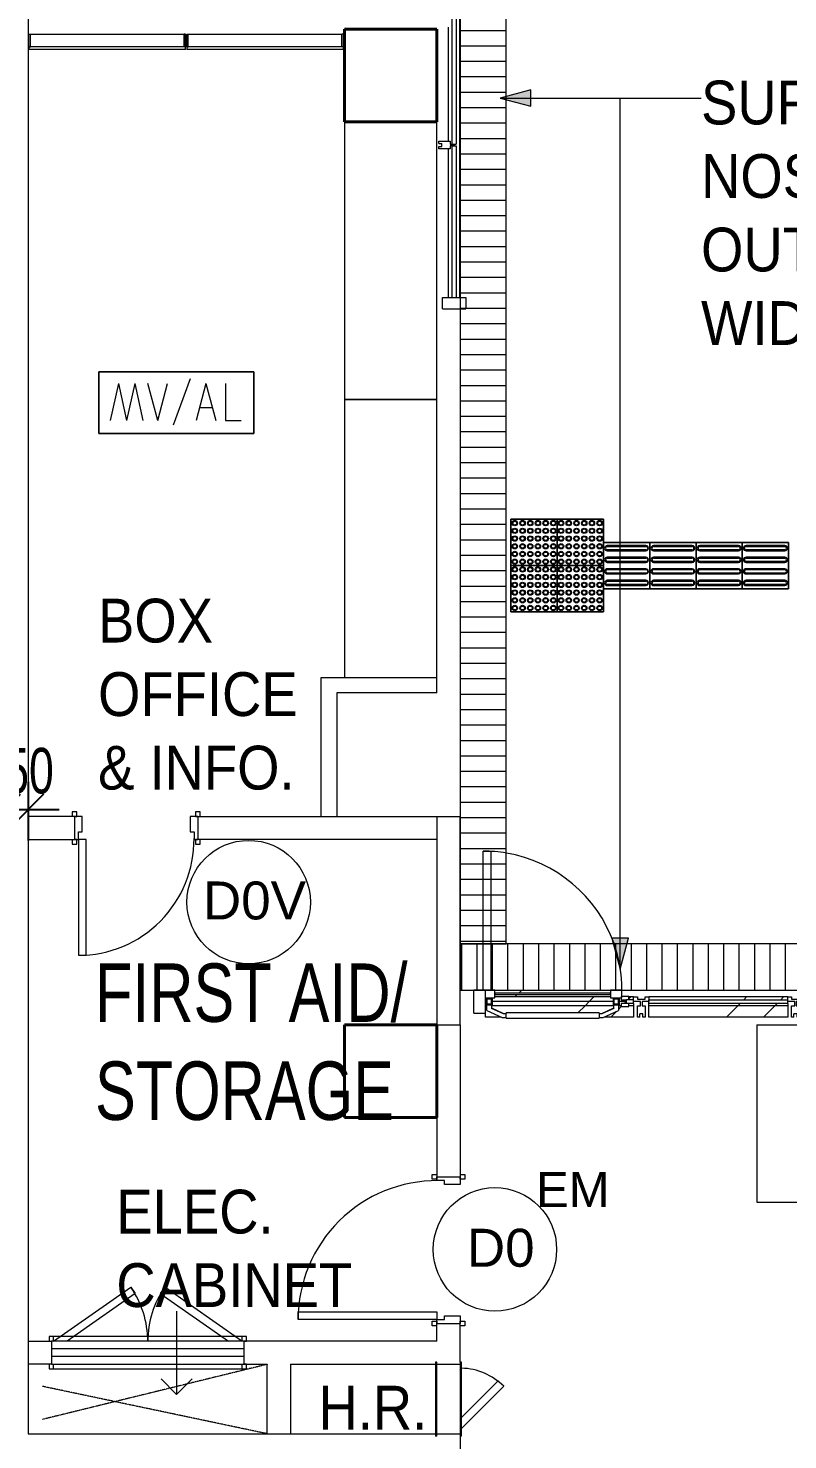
# Model space of a CAD drawing. Header units: millimetres. Extents: x 10569 to 232243, y -25347 to 80743.
# Drawn here: x 49989 to 54914, y 42869 to 52014 of the extents above; entities that cross this region are included whole.
import ezdxf

# ---------------------------------------------------------------- set-up
doc = ezdxf.new("R2010")
doc.units = ezdxf.units.MM
doc.linetypes.add('Car Lift Hidden', pattern=[1.6, 0.8, -0.8])
for name, color, linetype, lineweight in [('A-ANNO-DIMS', 211, 'Continuous', 5), ('A-ANNO-NOTE', 131, 'Continuous', 25), ('A-DETL', 90, 'Continuous', 9), ('A-DETL-GENF', 92, 'Continuous', 20), ('A-DETL-THIN', 151, 'Continuous', 9), ('A-DOOR', 31, 'Continuous', 20), ('A-DOOR-FRAM', 31, 'Continuous', 30), ('A-FLOR', 192, 'Continuous', 9), ('A-GENM', 13, 'Continuous', 20), ('A-GLAZ-CURT', 52, 'Continuous', 20), ('A-GLAZ-CWMG', 51, 'Continuous', 20), ('A-WALL', 113, 'Continuous', 20), ('G-ANNO-TEXT', 231, 'Continuous', 5), ('Q-CASE', 31, 'Continuous', 20), ('S-COLS', 52, 'Continuous', 20)]:
    doc.layers.add(name, color=color, linetype=linetype, lineweight=lineweight)
doc.styles.add('Arial_2', font='arial.ttf', dxfattribs={"width": 0.7, "height": 295.05988})
doc.styles.add('Swis721 BT_3', font='swiss.ttf', dxfattribs={"height": 1.135285})
doc.styles.add('Swis721 BT_4', font='swiss.ttf', dxfattribs={"height": 245.978428})
doc.styles.add('Swis721 BT_6', font='swiss.ttf', dxfattribs={"width": 0.89, "height": 283.821263})
doc.styles.add('Swis721 BT_7', font='swiss.ttf', dxfattribs={"width": 0.75, "height": 378.428351})
doc.dimstyles.new('Linear_-_1_5mm_Arial', dxfattribs={"dimscale": 304.8, "dimtxt": 300, "dimasz": 0.656168, "dimexe": 0.656168, "dimexo": 0.0625, "dimgap": 0.328084, "dimtad": 1, "dimdec": 0, "dimzin": 0, "dimdsep": 46, "dimtxsty": 'Arial_2', "dimblk1": 'OBLIQUE', "dimblk2": 'OBLIQUE', "dimsah": 1, "dimcen": 0.09, "dimadec": 0, "dimazin": 0, "dimtfac": 1, "dimtdec": 4, "dimtix": 1, "dimtmove": 0, "dimatfit": 3, "dimfxl": 0.656168, "dimfxlon": 1, "dimtvp": 1, "dimtolj": 1, "dimtzin": 0, "dimarcsym": 2})
pattern_1 = [(45, (0, 0), (-494.975, 494.975), []), (45, (0, 750), (-494.975, 494.975), [])]

# ---------------------------------------------------------------- blocks, each defined once
blk = doc.blocks.new('DLN-Double Door-AP - _AP08_ 1200 x 2000 _WH_-10331318-TENDER DRAFT G_F')
at = {"layer": 'A-DOOR', "lineweight": 15}
for p, q in [((625, 75), (-625, 75)), ((-625, 75), (-625, 25)), ((-625, 25), (-625, -25)), ((-625, 25), (625, 25)), ((625, 25), (625, 75)), ((625, -25), (625, 25)), ((-625, -25), (-625, -75)), ((-625, -25), (625, -25)), ((-625, -75), (625, -75)), ((-610, -75), (-110.3, -424.9)), ((-81.6, -383.9), (-522.8, -75)), ((81.6, -383.9), (522.8, -75)), ((610, -75), (110.3, -424.9)), ((625, -75), (625, -25)), ((-110.3, -424.9), (-81.6, -383.9)), ((110.3, -424.9), (81.6, -383.9))]:
    blk.add_line(p, q, dxfattribs=at)
for centre, start, end in [((-610, -75), 325, 359.99687), ((610, -75), 180.00313, 215)]:
    blk.add_arc(centre, 610, start, end, dxfattribs=at)
at = {"layer": 'A-DOOR-FRAM', "lineweight": 15}
for p, q in [((-610, 105), (-640, 105)), ((-640, 105), (-640, 75)), ((610, 105), (-610, 105)), ((-610, 75), (-610, 105)), ((610, 105), (610, 75)), ((640, 105), (610, 105)), ((640, 75), (640, 105)), ((-640, 75), (-625, 75)), ((625, 75), (640, 75)), ((-625, -75), (-640, -75)), ((-640, -75), (-640, -105)), ((-610, -105), (-610, -75)), ((610, -75), (610, -105)), ((640, -75), (625, -75)), ((640, -105), (640, -75)), ((-640, -105), (-610, -105)), ((-610, -105), (610, -105)), ((610, -105), (640, -105))]:
    blk.add_line(p, q, dxfattribs=at)
blk = doc.blocks.new('DLN-Single Door__X01_ - _M02a_ 900 x 2450 _WH_-16935525-TENDER DRAFT G_F')
at = {"layer": 'A-DOOR', "lineweight": 15}
for p, q in [((-450, 975), (-400, 975)), ((-450, 75), (-450, 975)), ((-400, 975), (-400, 75)), ((-490, 105), (-460, 105)), ((-490, 75), (-490, 105)), ((-460, 105), (-460, 75)), ((460, 75), (460, 105)), ((460, 105), (490, 105)), ((490, 105), (490, 75)), ((-460, 75), (-475, 75)), ((-400, 75), (-450, 75)), ((475, 75), (460, 75)), ((-490, -105), (-490, -75)), ((-475, -75), (-460, -75)), ((-460, -75), (-460, -105)), ((460, -105), (460, -75)), ((460, -75), (475, -75)), ((490, -75), (490, -105)), ((-460, -105), (-490, -105)), ((490, -105), (460, -105))]:
    blk.add_line(p, q, dxfattribs=at)
blk.add_arc((-450, 75), 900, 359.5, 90, dxfattribs=at)
at = {"layer": 'A-DOOR-FRAM', "lineweight": 15}
for p, q in [((-475, 75), (-450, 75)), ((-450, 75), (-450, 25)), ((-450, 25), (-425, 25)), ((-425, 25), (-425, -75)), ((425, 25), (450, 25)), ((425, -75), (425, 25)), ((450, 75), (475, 75)), ((450, 25), (450, 75)), ((-425, -75), (-475, -75)), ((475, -75), (425, -75))]:
    blk.add_line(p, q, dxfattribs=at)
blk = doc.blocks.new('Rectangular Mullion - DLN_FRAME Corten-13948617-TENDER DRAFT G_F')
at = {"layer": 'A-GLAZ-CWMG', "lineweight": 9}
h = blk.add_hatch(dxfattribs=at)
h.set_pattern_fill('FP_3', color=256, style=0, pattern_type=2)
h.set_pattern_definition(pattern_1)
h.paths.add_polyline_path([(52954.3, 45707.5), (52960, 45707.5), (52960, 45732.5), (52954.3, 45732.5), (52954.3, 45715.3)], flags=0)
h.paths.add_polyline_path([(52996.5, 45707.5), (53783.5, 45707.5), (53783.5, 45732.5), (53764.3, 45732.5), (53764.3, 45737.5), (53014.3, 45737.5), (53014.3, 45732.5), (52996.5, 45732.5), (52996.5, 45715.3)], flags=0)
h.paths.add_polyline_path([(53839.3, 45707.5), (53869.3, 45707.5), (53869.3, 45720), (53834.3, 45720.7), (53834.3, 45732.5), (53820, 45732.5), (53820, 45707.5), (53834.3, 45707.5)], flags=0)
h.paths.add_polyline_path([(53884.3, 45720), (53914.3, 45720), (53914.3, 45737.5), (53884.3, 45737.5), (53884.3, 45722.5)], flags=0)
h = blk.add_hatch(dxfattribs=at)
h.set_pattern_fill('FP_3', color=256, style=0, pattern_type=2)
h.set_pattern_definition(pattern_1)
h.paths.add_polyline_path([(53786.8, 45680.5), (53786.8, 45683.5), (53783.5, 45683.5), (53783.5, 45707.5), (52996.5, 45707.5), (52996.5, 45683.5), (52993.3, 45683.5), (52993.3, 45680.5), (53783.5, 45680.5)], flags=0)
h.paths.add_polyline_path([(52954.3, 45680.5), (52963.3, 45680.5), (52963.3, 45683.5), (52960, 45683.5), (52960, 45707.5), (52954.3, 45707.5), (52954.3, 45688.2)], flags=0)
h.paths.add_polyline_path([(53914.3, 45680.5), (53914.3, 45695), (53884.3, 45695), (53884.3, 45680.5)], flags=0)
h.paths.add_polyline_path([(53820, 45680.5), (53834.3, 45680.5), (53834.3, 45695), (53869.3, 45695), (53869.3, 45707.5), (53820, 45707.5), (53820, 45683.5), (53816.8, 45683.5), (53816.8, 45680.5)], flags=0)
h = blk.add_hatch(dxfattribs=at)
h.set_pattern_fill('FP_2', color=256, style=0, pattern_type=2)
h.set_pattern_definition(pattern_1)
h.paths.add_polyline_path([(52954.3, 45607.5), (53055.6, 45607.5), (52963.3, 45650), (52963.3, 45680.5), (52954.3, 45680.5), (52954.3, 45632.5)], flags=0)
h.paths.add_polyline_path([(53786.8, 45607.5), (53914.3, 45607.5), (53914.3, 45680.5), (53884.3, 45680.5), (53884.3, 45675), (53834.3, 45675), (53834.3, 45680.5), (53816.8, 45680.5), (53816.8, 45650), (53724.5, 45607.5)], flags=0)
h.paths.add_polyline_path([(53071.9, 45631.1), (53088.3, 45632.5), (53088.3, 45634.4), (53241.2, 45634.6), (53691.8, 45633.6), (53691.8, 45631.1), (53709.2, 45631.1), (53786.8, 45666.9), (53786.8, 45680.5), (52993.3, 45680.5), (52993.3, 45666.9), (53070.8, 45631.1)], flags=0)
at = {"layer": 'A-GLAZ-CWMG', "lineweight": 15}
for p, q in [((53764.3, 45737.5), (53014.3, 45737.5)), ((53914.3, 45737.5), (53884.3, 45737.5)), ((52960, 45707.5), (52954.3, 45707.5)), ((52963.3, 45680.5), (52954.3, 45680.5)), ((53786.8, 45680.5), (52993.3, 45680.5)), ((53783.5, 45707.5), (52996.5, 45707.5)), ((53834.3, 45680.5), (53816.8, 45680.5)), ((53869.3, 45707.5), (53820, 45707.5)), ((53914.3, 45680.5), (53884.3, 45680.5)), ((53914.3, 45695), (53914.3, 45680.5)), ((53914.3, 45680.5), (53914.3, 45607.5)), ((52954.3, 45607.5), (52954.3, 45632.5)), ((53055.6, 45607.5), (52954.3, 45607.5)), ((53914.3, 45607.5), (53724.5, 45607.5))]:
    blk.add_line(p, q, dxfattribs=at)
blk = doc.blocks.new('System Panel - _DLN__12_12mm laminated clear glass-11282531-TENDER DRAFT G_F')
at = {"layer": 'A-GLAZ-CURT', "lineweight": 15}
for p, q in [((-450, 12.5), (450, 12.5)), ((-450, -12.5), (-450, 12.5)), ((450, -12.5), (450, 12.5)), ((450, -12.5), (-450, -12.5))]:
    blk.add_line(p, q, dxfattribs=at)
blk = doc.blocks.new('Rectangular Mullion - DLN_FRAME Corten-13948621-TENDER DRAFT G_F')
at = {"layer": 'A-GLAZ-CWMG', "lineweight": 9}
h = blk.add_hatch(dxfattribs=at)
h.set_pattern_fill('FP_3', color=256, style=0, pattern_type=2)
h.set_pattern_definition(pattern_1)
h.paths.add_polyline_path([(54914.3, 45720), (54914.3, 45737.5), (54014.3, 45737.5), (54014.3, 45720)], flags=0)
h = blk.add_hatch(dxfattribs=at)
h.set_pattern_fill('FP_3', color=256, style=0, pattern_type=2)
h.set_pattern_definition(pattern_1)
h.paths.add_polyline_path([(54914.3, 45680.5), (54914.3, 45695), (54014.3, 45695), (54014.3, 45680.5)], flags=0)
h = blk.add_hatch(dxfattribs=at)
h.set_pattern_fill('FP_2', color=256, style=0, pattern_type=2)
h.set_pattern_definition(pattern_1)
h.paths.add_polyline_path([(54014.3, 45607.5), (54914.3, 45607.5), (54914.3, 45680.5), (54014.3, 45680.5), (54014.3, 45669.5)], flags=0)
at = {"layer": 'A-GLAZ-CWMG', "lineweight": 15}
for p, q in [((54914.3, 45737.5), (54014.3, 45737.5)), ((54014.3, 45680.5), (54014.3, 45695)), ((54014.3, 45607.5), (54014.3, 45680.5)), ((54914.3, 45680.5), (54014.3, 45680.5)), ((54914.3, 45695), (54914.3, 45680.5)), ((54914.3, 45680.5), (54914.3, 45607.5)), ((54914.3, 45607.5), (54014.3, 45607.5))]:
    blk.add_line(p, q, dxfattribs=at)
blk = doc.blocks.new('Rectangular Mullion - DLN_FRAME Corten-13948620-TENDER DRAFT G_F')
at = {"layer": 'A-GLAZ-CWMG', "lineweight": 15}
for p, q in [((-10, 100), (-25, 100)), ((-25, 100), (-25, 27)), ((-10, 100), (-10, 80)), ((25, 100), (10, 100)), ((10, 100), (10, 80)), ((25, 27), (25, 100)), ((-5, 0), (-50, 0)), ((-50, 0), (-50, -30)), ((-25, 27), (-5, 27)), ((10, 80), (-10, 80)), ((-5, 27), (-5, 0)), ((5, 0), (5, 27)), ((5, 27), (25, 27)), ((50, 0), (5, 0)), ((50, -30), (50, 0)), ((-50, -30), (-25, -30)), ((-25, -30), (-25, -15)), ((-25, -15), (25, -15)), ((25, -15), (25, -30)), ((25, -30), (50, -30))]:
    blk.add_line(p, q, dxfattribs=at)
blk = doc.blocks.new('Rectangular Mullion - DLN_75 x 150mm _WD_-STUR_ OPENING Corten-13948696-TENDER DRAFT G_F')
at = {"layer": 'A-GLAZ-CWMG', "lineweight": 15}
for p, q in [((0, 75), (-75, 75)), ((-75, 75), (-75, -75)), ((0, 75), (0, -75)), ((-75, -75), (0, -75))]:
    blk.add_line(p, q, dxfattribs=at)
blk = doc.blocks.new('DLN_Tactile - Hazard warning Tiles-3867762-TENDER DRAFT G_F')
at = {"layer": 'A-GENM'}
for p, q in [((150, 150), (-150, 150)), ((-150, 150), (-150, -150)), ((-150, -150), (-150, 150)), ((-150, 150), (150, 150)), ((150, -150), (150, 150)), ((150, 150), (150, -150)), ((-150, -150), (150, -150)), ((150, -150), (-150, -150))]:
    blk.add_line(p, q, dxfattribs=at)
for centre, radius in [((-125, 125), 17.5), ((-125, 75), 17.5), ((-125, 125), 12.5), ((-75, 125), 17.5), ((-75, 75), 17.5), ((-75, 125), 12.5), ((-25, 125), 17.5), ((-25, 75), 17.5), ((-25, 125), 12.5), ((25, 125), 17.5), ((25, 75), 17.5), ((25, 125), 12.5), ((75, 125), 17.5), ((75, 75), 17.5), ((75, 125), 12.5), ((125, 125), 17.5), ((125, 75), 17.5), ((125, 125), 12.5), ((-125, 25), 17.5), ((-125, 75), 12.5), ((-125, 25), 12.5), ((-75, 25), 17.5), ((-75, 75), 12.5), ((-75, 25), 12.5), ((-25, 25), 17.5), ((-25, 75), 12.5), ((-25, 25), 12.5), ((25, 25), 17.5), ((25, 75), 12.5), ((25, 25), 12.5), ((75, 25), 17.5), ((75, 75), 12.5), ((75, 25), 12.5), ((125, 25), 17.5), ((125, 75), 12.5), ((125, 25), 12.5), ((-125, -25), 17.5), ((-125, -75), 17.5), ((-125, -25), 12.5), ((-125, -75), 12.5), ((-75, -25), 17.5), ((-75, -75), 17.5), ((-75, -25), 12.5), ((-75, -75), 12.5), ((-25, -25), 17.5), ((-25, -75), 17.5), ((-25, -25), 12.5), ((-25, -75), 12.5), ((25, -25), 17.5), ((25, -75), 17.5), ((25, -25), 12.5), ((25, -75), 12.5), ((75, -25), 17.5), ((75, -75), 17.5), ((75, -25), 12.5), ((75, -75), 12.5), ((125, -25), 17.5), ((125, -75), 17.5), ((125, -25), 12.5), ((125, -75), 12.5), ((-125, -125), 17.5), ((-125, -125), 12.5), ((-75, -125), 17.5), ((-75, -125), 12.5), ((-25, -125), 17.5), ((-25, -125), 12.5), ((25, -125), 17.5), ((25, -125), 12.5), ((75, -125), 17.5), ((75, -125), 12.5), ((125, -125), 17.5), ((125, -125), 12.5)]:
    blk.add_circle(centre, radius, dxfattribs=at)
blk = doc.blocks.new('DLN_Tactile - Hazard warning Tiles-V434-TENDER DRAFT G_F')
at = {"layer": 'A-GENM'}
for p, q in [((150, 150), (-150, 150)), ((-150, 150), (-150, -150)), ((-150, -150), (-150, 150)), ((-150, 150), (150, 150)), ((150, -150), (150, 150)), ((150, 150), (150, 0)), ((150, 0), (150, -150)), ((-150, -150), (150, -150)), ((150, -150), (-150, -150))]:
    blk.add_line(p, q, dxfattribs=at)
for centre, radius in [((-125, 125), 17.5), ((-125, 75), 17.5), ((-125, 125), 12.5), ((-75, 125), 17.5), ((-75, 75), 17.5), ((-75, 125), 12.5), ((-25, 125), 17.5), ((-25, 75), 17.5), ((-25, 125), 12.5), ((25, 125), 17.5), ((25, 75), 17.5), ((25, 125), 12.5), ((75, 125), 17.5), ((75, 75), 17.5), ((75, 125), 12.5), ((125, 125), 17.5), ((125, 75), 17.5), ((125, 125), 12.5), ((-125, 25), 17.5), ((-125, 75), 12.5), ((-125, 25), 12.5), ((-75, 25), 17.5), ((-75, 75), 12.5), ((-75, 25), 12.5), ((-25, 25), 17.5), ((-25, 75), 12.5), ((-25, 25), 12.5), ((25, 25), 17.5), ((25, 75), 12.5), ((25, 25), 12.5), ((75, 25), 17.5), ((75, 75), 12.5), ((75, 25), 12.5), ((125, 25), 17.5), ((125, 75), 12.5), ((125, 25), 12.5), ((-125, -25), 17.5), ((-125, -75), 17.5), ((-125, -25), 12.5), ((-125, -75), 12.5), ((-75, -25), 17.5), ((-75, -75), 17.5), ((-75, -25), 12.5), ((-75, -75), 12.5), ((-25, -25), 17.5), ((-25, -75), 17.5), ((-25, -25), 12.5), ((-25, -75), 12.5), ((25, -25), 17.5), ((25, -75), 17.5), ((25, -25), 12.5), ((25, -75), 12.5), ((75, -25), 17.5), ((75, -75), 17.5), ((75, -25), 12.5), ((75, -75), 12.5), ((125, -25), 17.5), ((125, -75), 17.5), ((125, -25), 12.5), ((125, -75), 12.5), ((-125, -125), 17.5), ((-125, -125), 12.5), ((-75, -125), 17.5), ((-75, -125), 12.5), ((-25, -125), 17.5), ((-25, -125), 12.5), ((25, -125), 17.5), ((25, -125), 12.5), ((75, -125), 17.5), ((75, -125), 12.5), ((125, -125), 17.5), ((125, -125), 12.5)]:
    blk.add_circle(centre, radius, dxfattribs=at)
blk = doc.blocks.new('DLN_Tactile - Directional Tiles-3867766-TENDER DRAFT G_F')
at = {"layer": 'A-GENM'}
for p, q in [((150, 150), (-150, 150)), ((-150, 150), (-150, -150)), ((-150, -150), (-150, 150)), ((-150, 150), (150, 150)), ((-129.5, 125.5), (-129.5, -125.5)), ((-123.5, -125.5), (-123.5, 125.5)), ((-101.5, 125.5), (-101.5, -125.5)), ((-95.5, -125.5), (-95.5, 125.5)), ((-54.5, 125.5), (-54.5, -125.5)), ((-48.5, -125.5), (-48.5, 125.5)), ((-26.5, 125.5), (-26.5, -125.5)), ((-20.5, -125.5), (-20.5, 125.5)), ((20.5, 125.5), (20.5, -125.5)), ((26.5, -125.5), (26.5, 125.5)), ((48.5, 125.5), (48.5, -125.5)), ((54.5, -125.5), (54.5, 125.5)), ((95.5, 125.5), (95.5, -125.5)), ((101.5, -125.5), (101.5, 125.5)), ((123.5, 125.5), (123.5, -125.5)), ((129.5, -125.5), (129.5, 125.5)), ((150, -150), (150, 150)), ((150, 150), (150, -150)), ((-150, -150), (150, -150)), ((150, -150), (-150, -150))]:
    blk.add_line(p, q, dxfattribs=at)
for centre, radius, start, end in [((-112.5, 125.5), 17, 360, 180), ((-112.5, 125.5), 11, 360, 180), ((-37.5, 125.5), 17, 360, 180), ((-37.5, 125.5), 11, 360, 180), ((37.5, 125.5), 17, 360, 180), ((37.5, 125.5), 11, 360, 180), ((112.5, 125.5), 17, 360, 180), ((112.5, 125.5), 11, 360, 180), ((-112.5, -125.5), 17, 180, 360), ((-112.5, -125.5), 11, 180, 360), ((-37.5, -125.5), 17, 180, 360), ((-37.5, -125.5), 11, 180, 360), ((37.5, -125.5), 17, 180, 360), ((37.5, -125.5), 11, 180, 360), ((112.5, -125.5), 17, 180, 360), ((112.5, -125.5), 11, 180, 360)]:
    blk.add_arc(centre, radius, start, end, dxfattribs=at)
blk = doc.blocks.new('DLN-Single Door_XX1 - Single Glazing Door-900 x 2800 _WH_-14454546-TENDER DRAFT G_F')
at = {"layer": 'A-DOOR', "lineweight": 9}
h = blk.add_hatch(dxfattribs=at)
h.set_pattern_fill('FP_10', color=256, style=0, pattern_type=2)
h.set_pattern_definition([(225, (53389.3, 45707.5), (494.975, -494.975), []), (225, (53389.3, 44957.5), (494.975, -494.975), [])])
h.paths.add_polyline_path([(375, -30), (-375, -30), (-375, -45), (375, -45)], flags=0)
h.paths.add_polyline_path([(375, -55), (-375, -55), (-375, -75), (375, -75)], flags=0)
at = {"layer": 'A-DOOR', "lineweight": 15}
for p, q in [((-328, 103.3), (-427.5, 57.5)), ((-302.5, 103.3), (-328, 103.3)), ((301, 106.9), (-302.5, 106.9)), ((-302.5, 106.9), (-302.5, 106.7)), ((301, 106.7), (301, 106.9)), ((326.5, 103.3), (301, 103.3)), ((426, 57.5), (326.5, 103.3)), ((-427.5, 26), (-430.8, 26)), ((-430.8, -16), (-430.8, 23.9)), ((-430.8, 23.9), (-430.8, 23.1)), ((-427.5, 23.9), (-427.5, 57.5)), ((-427.5, 23.1), (-427.5, 23.9)), ((-427.5, 23.9), (-427.5, -16)), ((-397.5, 21), (-427.5, 21)), ((-427.5, -16), (-427.5, 15.1)), ((-397.5, 15.1), (-427.5, 15.1)), ((-397.5, 43.6), (-320, 79.4)), ((-320, 76.4), (-397.5, 40.6)), ((-397.5, 43.6), (-397.5, 23.9)), ((-394.3, 26), (-397.5, 26)), ((-397.5, -16), (-397.5, 23.9)), ((-397.5, 23.9), (-397.5, 23.1)), ((-397.5, 15.1), (-397.5, -16)), ((-394.3, 23.1), (-394.3, 23.9)), ((-394.3, 23.9), (-394.3, -16)), ((-320, 79.4), (-302.5, 79.4)), ((-320, 79.4), (-320, 76.4)), ((-302.5, 76.4), (-320, 76.4)), ((-302.5, 73.1), (-302.5, 72.8)), ((-302.5, 72.8), (301, 72.8)), ((301, 79.4), (318.5, 79.4)), ((318.5, 76.4), (301, 76.4)), ((301, 72.8), (301, 73.1)), ((318.5, 79.4), (396, 43.6)), ((318.5, 76.4), (318.5, 79.4)), ((396, 40.6), (318.5, 76.4)), ((396, 26), (392.7, 26)), ((392.7, -16), (392.7, 23.9)), ((392.7, 23.9), (392.7, 23.1)), ((396, 23.9), (396, 43.6)), ((396, 23.1), (396, 23.9)), ((396, 23.9), (396, -16)), ((426, 21), (396, 21)), ((396, -16), (396, 15.1)), ((426, 15.1), (396, 15.1)), ((426, 57.5), (426, 23.9)), ((429.2, 26), (426, 26)), ((426, -16), (426, 23.9)), ((426, 23.9), (426, 23.1)), ((426, 15.1), (426, -16)), ((429.2, 23.1), (429.2, 23.9)), ((429.2, 23.9), (429.2, -16)), ((-375, -25), (-450, -25)), ((-450, -25), (-450, -75)), ((-450, -75), (-375, -75)), ((-430.8, -25), (-430.8, -16)), ((-430.8, -16), (-427.5, -16)), ((-427.5, -16), (-427.5, -25)), ((-427.5, -25), (-427.5, -16)), ((-427.5, -16), (-397.5, -16)), ((-397.5, -25), (-397.5, -16)), ((-397.5, -16), (-394.3, -16)), ((-397.5, -16), (-397.5, -25)), ((-394.3, -16), (-394.3, -25)), ((-375, -75), (-375, -25)), ((375, -45), (-375, -45)), ((-375, -45), (-375, -55)), ((-375, -55), (375, -55)), ((375, -75), (-375, -75)), ((435, -25), (375, -25)), ((375, -25), (375, -75)), ((375, -55), (375, -45)), ((375, -75), (435, -75)), ((392.7, -25), (392.7, -16)), ((392.7, -16), (396, -16)), ((396, -16), (396, -25)), ((396, -25), (396, -16)), ((396, -16), (426, -16)), ((400, -975), (400, -75)), ((426, -16), (426, -25)), ((426, -25), (426, -16)), ((426, -16), (429.2, -16)), ((429.2, -16), (429.2, -25)), ((450, -75), (450, -975)), ((450, -975), (400, -975))]:
    blk.add_line(p, q, dxfattribs=at)
at = {"layer": 'A-DOOR', "lineweight": 15, "flags": 128}
for points in [[(-302.5, 73.9), (-302.5, 75.3), (-302.5, 77.1), (-302.5, 79.4), (-302.5, 82.1), (-302.5, 85), (-302.5, 88.1), (-302.5, 91.3), (-302.5, 94.4), (-302.5, 97.3), (-302.5, 100), (-302.5, 102.4), (-302.5, 104.3), (-302.5, 105.7), (-302.5, 106.6), (-302.5, 106.9)], [(301, 106.9), (301, 106.6), (301, 105.7), (301, 104.3), (301, 102.4), (301, 100), (301, 97.3), (301, 94.4), (301, 91.3), (301, 88.1), (301, 85), (301, 82.1), (301, 79.4), (301, 77.1), (301, 75.3), (301, 73.9)], [(-302.5, 72.8), (-302.5, 73.1), (-302.5, 73.9)], [(301, 73.9), (301, 73.1), (301, 72.8)]]:
    blk.add_lwpolyline(points, dxfattribs=at)
at = {"layer": 'A-DOOR', "lineweight": 15}
for start, end in [(180.00284, 199.53404), (199.53404, 260.38838), (260.38838, 270)]:
    blk.add_arc((450, -75), 900, start, end, dxfattribs=at)
at = {"layer": 'A-DOOR-FRAM', "lineweight": 15}
for p, q in [((-445, 32.5), (-495, 32.5)), ((-495, 32.5), (-495, 12.5)), ((-480, 12.5), (-445, 12.5)), ((-445, 12.5), (-445, 32.5)), ((-495, -12.5), (-495, -32.5)), ((-495, -32.5), (-445, -32.5)), ((-445, -12.5), (-480, -12.5)), ((-445, -32.5), (-445, -12.5))]:
    blk.add_line(p, q, dxfattribs=at)
blk = doc.blocks.new('DLN-Access Panel__AP12_ - _AP12_ 400 x 1100 _WH_-16942930-TENDER DRAFT G_F')
at = {"layer": 'A-DOOR', "lineweight": 9}
h = blk.add_hatch(dxfattribs=at)
h.set_pattern_fill('FP_12', color=256, style=0, pattern_type=2)
h.set_pattern_definition([(315, (-43132.5, 52714.3), (494.975, 494.975), []), (315, (-42382.5, 52714.3), (494.975, 494.975), [])])
h.paths.add_polyline_path([(-240, -75), (-240, -85), (240, -85), (240, -75), (-225, -75)], flags=0)
at = {"layer": 'A-DOOR', "lineweight": 15}
for p, q in [((-240, 75), (-240, 85)), ((240, 85), (-240, 85)), ((-240, 75), (240, 75)), ((240, 75), (240, 85)), ((-240, -85), (-240, -75)), ((240, -75), (-240, -75)), ((-240, -85), (240, -85)), ((-190, -85), (82.8, -357.8)), ((118.2, -322.5), (-119.3, -85)), ((240, -85), (240, -75)), ((82.8, -357.8), (118.2, -322.5))]:
    blk.add_line(p, q, dxfattribs=at)
blk.add_arc((-200, -75), 400, 315, 358.54705, dxfattribs=at)
at = {"layer": 'A-DOOR-FRAM', "lineweight": 15}
for p, q in [((-225, 75), (-225, -75)), ((225, 75), (225, -75))]:
    blk.add_line(p, q, dxfattribs=at)
blk = doc.blocks.new('DLN-Single Door__X01_ - _M09_ 750 x 2450 _WH_-16935555-TENDER DRAFT G_F')
at = {"layer": 'A-DOOR', "lineweight": 15}
for p, q in [((-385, 105), (-415, 105)), ((-415, 105), (-415, 75)), ((-385, 75), (-385, 105)), ((415, 105), (385, 105)), ((385, 105), (385, 75)), ((415, 75), (415, 105)), ((-400, 75), (-385, 75)), ((385, 75), (400, 75)), ((-415, -75), (-415, -105)), ((-385, -75), (-400, -75)), ((-385, -105), (-385, -75)), ((-325, -75), (-375, -75)), ((-375, -75), (-375, -825)), ((-325, -825), (-325, -75)), ((400, -75), (385, -75)), ((385, -75), (385, -105)), ((415, -105), (415, -75)), ((-415, -105), (-385, -105)), ((385, -105), (415, -105)), ((-375, -825), (-325, -825))]:
    blk.add_line(p, q, dxfattribs=at)
blk.add_arc((-375, -75), 750, 270, 0.5, dxfattribs=at)
at = {"layer": 'A-DOOR-FRAM', "lineweight": 15}
for p, q in [((-350, 75), (-400, 75)), ((-350, -25), (-350, 75)), ((350, 75), (350, -25)), ((400, 75), (350, 75)), ((-400, -75), (-375, -75)), ((-375, -75), (-375, -25)), ((-375, -25), (-350, -25)), ((350, -25), (375, -25)), ((375, -25), (375, -75)), ((375, -75), (400, -75))]:
    blk.add_line(p, q, dxfattribs=at)
blk = doc.blocks.new('System Panel - _DLN__12_12mm laminated clear glass-15991818-TENDER DRAFT G_F')
at = {"layer": 'A-GLAZ-CURT', "lineweight": 15}
for p, q in [((-428.75, 12.5), (428.75, 12.5)), ((-428.75, -12.5), (-428.75, 12.5)), ((428.75, -12.5), (428.75, 12.5)), ((428.75, -12.5), (-428.75, -12.5))]:
    blk.add_line(p, q, dxfattribs=at)
blk = doc.blocks.new('System Panel - _DLN__12_12mm laminated clear glass-15642044-TENDER DRAFT G_F')
at = {"layer": 'A-GLAZ-CURT', "lineweight": 15}
for p, q in [((-491.25, 12.5), (491.25, 12.5)), ((-491.25, -12.5), (-491.25, 12.5)), ((491.25, -12.5), (491.25, 12.5)), ((491.25, -12.5), (-491.25, -12.5))]:
    blk.add_line(p, q, dxfattribs=at)
blk = doc.blocks.new('Rectangular Mullion - DLN_50 x 150mm _WD_-15642041-TENDER DRAFT G_F')
at = {"layer": 'A-GLAZ-CWMG', "lineweight": 15}
for p, q in [((-10, 100), (-25, 100)), ((-25, 100), (-25, 27)), ((-10, 100), (-10, 80)), ((25, 100), (10, 100)), ((10, 100), (10, 80)), ((25, 27), (25, 100)), ((-25, 27), (-5, 27)), ((10, 80), (-10, 80)), ((-5, 27), (-5, 0)), ((-5, 0), (5, 0)), ((5, 0), (5, 27)), ((5, 27), (25, 27))]:
    blk.add_line(p, q, dxfattribs=at)
blk = doc.blocks.new('Rectangular Mullion - DLN_H75 x 25mm _WD_-15991816-TENDER DRAFT G_F')
at = {"layer": 'A-GLAZ-CWMG', "lineweight": 15}
for p, q in [((52713.8, 52093), (52713.8, 52107.5)), ((52731.3, 52120), (52738.8, 52120)), ((52763.8, 52120), (52788.8, 52120)), ((52788.8, 51257.5), (52788.8, 52120)), ((52713.8, 51282.5), (52713.8, 52020))]:
    blk.add_line(p, q, dxfattribs=at)
blk = doc.blocks.new('Rectangular Mullion - DLN_H75 x 25mm _WD_-15642020-TENDER DRAFT G_F')
at = {"layer": 'A-GLAZ-CWMG', "lineweight": 15}
for p, q in [((52713.8, 50270), (52713.8, 51232.5)), ((52788.8, 50270), (52788.8, 51257.5))]:
    blk.add_line(p, q, dxfattribs=at)
blk = doc.blocks.new('Rectangular Mullion - DLN_75 x 150mm _WD_-STUR_ OPENING-15642042-TENDER DRAFT G_F')
at = {"layer": 'A-GLAZ-CWMG', "lineweight": 15}
for p, q in [((37.5, 75), (-37.5, 75)), ((-37.5, 75), (-37.5, -38)), ((37.5, 75), (37.5, -38)), ((-37.5, -38), (-37.5, -75)), ((-37.5, -75), (37.5, -75)), ((37.5, -38), (37.5, -75))]:
    blk.add_line(p, q, dxfattribs=at)
blk = doc.blocks.new('DLN_Counter Top_C - DLN_Counter Top_C-15994681-TENDER DRAFT G_F')
at = {"layer": 'Q-CASE', "lineweight": 9}
for p, q in [((675.3, 600), (-1124.7, 600)), ((675.3, 600), (675.3, 0)), ((-1124.7, 0), (675.3, 0))]:
    blk.add_line(p, q, dxfattribs=at)
blk = doc.blocks.new('LED TV1 - Poster box - 1016 x 1524 mm-14413012-TENDER DRAFT G_F')
at = {"layer": 'A-GENM', "lineweight": 9}
for p, q in [((-508, 100), (-498, 100)), ((-508, 18), (-508, 100)), ((-498, 100), (498, 100)), ((-498, 18), (-498, 100)), ((508, 100), (498, 100)), ((498, 18), (498, 100)), ((508, 18), (508, 100)), ((-508, 18), (-498, 18)), ((-508, 18), (-508, 0)), ((508, 18), (-508, 18)), ((508, 0), (-508, 0)), ((508, 18), (498, 18)), ((508, 0), (508, 18))]:
    blk.add_line(p, q, dxfattribs=at)
blk = doc.blocks.new('DLN_Counter Top_C - DLN_Counter Top_C-V780-TENDER DRAFT G_F')
at = {"layer": 'Q-CASE', "lineweight": 15}
for p, q in [((-1124.7, 0), (-1124.7, 600)), ((675.3, 600), (-1124.7, 600)), ((-1124.7, 0), (675.3, 0))]:
    blk.add_line(p, q, dxfattribs=at)
blk = doc.blocks.new('DLN_Tactile - Hazard warning Tiles-V781-TENDER DRAFT G_F')
at = {"layer": 'A-GENM'}
for p, q in [((150, 150), (-150, 150)), ((-150, 150), (-150, -150)), ((-150, -150), (-150, 150)), ((-150, 150), (150, 150)), ((150, -150), (150, 150)), ((150, 150), (150, 0)), ((150, 0), (150, -150)), ((-150, -150), (150, -150)), ((150, -150), (-150, -150))]:
    blk.add_line(p, q, dxfattribs=at)
for centre, radius in [((-125, 125), 17.5), ((-125, 75), 17.5), ((-125, 125), 12.5), ((-75, 125), 17.5), ((-75, 75), 17.5), ((-75, 125), 12.5), ((-25, 125), 17.5), ((-25, 75), 17.5), ((-25, 125), 12.5), ((25, 125), 17.5), ((25, 75), 17.5), ((25, 125), 12.5), ((75, 125), 17.5), ((75, 75), 17.5), ((75, 125), 12.5), ((125, 125), 17.5), ((125, 75), 17.5), ((125, 125), 12.5), ((-125, 25), 17.5), ((-125, 75), 12.5), ((-125, 25), 12.5), ((-75, 25), 17.5), ((-75, 75), 12.5), ((-75, 25), 12.5), ((-25, 25), 17.5), ((-25, 75), 12.5), ((-25, 25), 12.5), ((25, 25), 17.5), ((25, 75), 12.5), ((25, 25), 12.5), ((75, 25), 17.5), ((75, 75), 12.5), ((75, 25), 12.5), ((125, 25), 17.5), ((125, 75), 12.5), ((125, 25), 12.5), ((-125, -25), 17.5), ((-125, -75), 17.5), ((-125, -25), 12.5), ((-125, -75), 12.5), ((-75, -25), 17.5), ((-75, -75), 17.5), ((-75, -25), 12.5), ((-75, -75), 12.5), ((-25, -25), 17.5), ((-25, -75), 17.5), ((-25, -25), 12.5), ((-25, -75), 12.5), ((25, -25), 17.5), ((25, -75), 17.5), ((25, -25), 12.5), ((25, -75), 12.5), ((75, -25), 17.5), ((75, -75), 17.5), ((75, -25), 12.5), ((75, -75), 12.5), ((125, -25), 17.5), ((125, -75), 17.5), ((125, -25), 12.5), ((125, -75), 12.5), ((-125, -125), 17.5), ((-125, -125), 12.5), ((-75, -125), 17.5), ((-75, -125), 12.5), ((-25, -125), 17.5), ((-25, -125), 12.5), ((25, -125), 17.5), ((25, -125), 12.5), ((75, -125), 17.5), ((75, -125), 12.5), ((125, -125), 17.5), ((125, -125), 12.5)]:
    blk.add_circle(centre, radius, dxfattribs=at)
blk = doc.blocks.new('DLN_2D-MV_AL - MV_AL_RED_-1735445-TENDER DRAFT G_F')
at = {"layer": 'A-DETL-GENF'}
for p, q in [((502.5, 200), (-502.5, 200)), ((-502.5, 200), (-502.5, -200)), ((-502.5, 200), (502.5, 200)), ((-502.5, -200), (-502.5, 200)), ((502.5, -200), (502.5, 200)), ((502.5, 200), (502.5, -200)), ((-375.6, 125), (-428.8, -115)), ((-375.6, 125), (-322.4, -115)), ((-269.2, 125), (-322.4, -115)), ((-269.2, 125), (-216, -115)), ((-120.1, -115), (-184.4, 125)), ((-120.1, -115), (-55.8, 125)), ((89.3, 154.7), (-20.2, -146)), ((192.7, 125), (128.4, -115)), ((192.7, 125), (257, -115)), ((319.9, 125), (319.9, -115)), ((151.1, -30.3), (234.3, -30.3)), ((319.9, -115), (419.9, -115)), ((-502.5, -200), (502.5, -200)), ((502.5, -200), (-502.5, -200))]:
    blk.add_line(p, q, dxfattribs=at)
blk = doc.blocks.new('_Oblique')
at = {"color": 0, "linetype": 'ByBlock', "lineweight": -2}
blk.add_line((-0.5, -0.5), (0.5, 0.5), dxfattribs=at)
blk = doc.blocks.new('DIMBLOCK25-TENDER DRAFT G_F')
at = {"layer": 'A-ANNO-DIMS', "color": 0, "lineweight": -2, "transparency": 16777216}
for p, q in [((49839.3, 47132), (49839.3, 46751.1)), ((49989.3, 47132), (49989.3, 46751.1)), ((49839.3, 46951.1), (49639.3, 46951.1)), ((49839.3, 46951.1), (49989.3, 46951.1)), ((49989.3, 46951.1), (50189.3, 46951.1))]:
    blk.add_line(p, q, dxfattribs=at)
at = {"layer": 'Defpoints', "color": 0, "transparency": 16777216}
for p in [(49839.3, 47151.1), (49989.3, 47151.1), (49989.3, 46951.1)]:
    blk.add_point(p, dxfattribs=at)
at = {"layer": 'A-ANNO-DIMS', "color": 0, "lineweight": -2, "transparency": 16777216, "xscale": 200, "yscale": 200, "zscale": 200}
blk.add_blockref('_Oblique', (49839.3, 46951.1), dxfattribs=at)
at = {"layer": 'A-ANNO-DIMS', "color": 0, "lineweight": -2, "transparency": 16777216, "xscale": 200, "yscale": 200, "zscale": 200, "rotation": 180}
blk.add_blockref('_Oblique', (49989.3, 46951.1), dxfattribs=at)
at = {"layer": 'A-ANNO-DIMS', "color": 0, "transparency": 16777216, "insert": (49914.3, 47201.7), "char_height": 295.06, "width": 564.923, "attachment_point": 5, "style": 'Arial_2'}
blk.add_mtext('\\A1;150', dxfattribs=at)
blk = doc.blocks.new('GBP_Door Mark - 2 x 1_3_RT_ Border WHITE-4013245-TENDER DRAFT G_F')
at = {"layer": 'A-ANNO-NOTE', "lineweight": 5}
blk.add_circle((-31.356, 27.261), 2, dxfattribs=at)
blk = doc.blocks.new('GBP_Door Mark - 2 x 1_3_R_T_ Border _EM_ON_-18777231-TENDER DRAFT G_F')
at = {"layer": 'A-ANNO-NOTE', "lineweight": 5}
blk.add_circle((-31.356, 27.261), 2, dxfattribs=at)
at = {"layer": 'A-ANNO-NOTE', "lineweight": 5, "insert": (-30.02, 29.767), "char_height": 1.1353, "width": 2.7792, "attachment_point": 1, "line_spacing_factor": 1.00667, "style": 'Swis721 BT_3'}
blk.add_mtext('EM', dxfattribs=at)

msp = doc.modelspace()

# ---------------------------------------------------------------- hatches: boundary and pattern name
at = {"layer": 'A-DETL-GENF', "lineweight": 9}
h = msp.add_hatch(dxfattribs=at)
h.set_pattern_fill('FP_921', color=250, style=0, pattern_type=2)
h.set_pattern_definition([(0, (0, 0), (0, 100), [])])
h.paths.add_polyline_path([(53089.29296, 46082.48546), (53089.21083, 52457.40334), (52789.29296, 52457.40081), (52789.29297, 46082.48546), (53085.63443, 46082.48546)], flags=0)
h = msp.add_hatch(dxfattribs=at)
h.set_pattern_fill('FP_920', color=250, style=0, pattern_type=2)
h.set_pattern_definition([(90, (0, 0), (-100, 6e-15), [])])
h.paths.add_polyline_path([(52789.29297, 45782.48546), (62839.29296, 45782.48547), (62839.29296, 46082.48546), (52789.29297, 46082.48546), (52789.29297, 46064.02328)], flags=0)
at = {"layer": 'G-ANNO-TEXT'}
for points in [[(53048.8072, 51561.52102), (53248.8072, 51507.93118), (53248.8072, 51615.11086)], [(53827.0345, 45917.43106), (53880.62434, 46117.43106), (53773.44466, 46117.43106)]]:
    msp.add_hatch(color=60, dxfattribs=at).paths.add_polyline_path(points, flags=0)

# ---------------------------------------------------------------- linework, layer by layer
at = {"layer": 'A-DETL', "linetype": 'Car Lift Hidden'}
for p, q in [((51539.29296, 43357.48546), (50082.29296, 43000.48546)), ((51539.29296, 42907.48546), (50082.29296, 43214.48546))]:
    msp.add_line(p, q, dxfattribs=at)
at = {"layer": 'A-DETL-THIN'}
for p, q in [((53089.29296, 46082.48546), (53089.29296, 52457.40334)), ((52789.29296, 52157.48546), (52789.29296, 46082.48546)), ((52789.29296, 46082.48546), (52789.29296, 45782.48546)), ((53089.29296, 46082.48546), (52789.29296, 46082.48546)), ((52789.29296, 46082.48546), (53089.29296, 46082.48546)), ((62839.29296, 46082.48546), (53089.29296, 46082.48546)), ((52789.29296, 45782.48546), (62839.29296, 45782.48546)), ((54714.29296, 45557.48551), (54714.29296, 44407.48546)), ((54714.29296, 45557.48551), (61214.29296, 45557.48551)), ((54714.29296, 44407.48546), (61214.29296, 44407.48546)), ((50951.77575, 43702.56693), (50951.77575, 43162.56693)), ((50951.77575, 43162.56693), (50851.87648, 43262.4662)), ((50951.77575, 43162.56693), (51051.67502, 43262.4662))]:
    msp.add_line(p, q, dxfattribs=at)
at = {"layer": 'A-FLOR'}
for p, q in [((53089.29296, 46082.48546), (53089.29296, 52457.40334)), ((52789.29296, 52157.48546), (52789.29296, 50269.98546)), ((52789.29296, 50194.98546), (52789.29296, 46907.48546)), ((62839.29296, 46082.48546), (52789.29296, 46082.48546)), ((52789.29296, 45782.48546), (52879.29296, 45782.48546)), ((53839.29296, 45782.48546), (54964.29296, 45782.48546))]:
    msp.add_line(p, q, dxfattribs=at)
at = {"layer": 'A-WALL'}
for p, q in [((49989.29296, 52157.48546), (49989.29296, 42907.48546)), ((51889.29297, 46907.48546), (51889.29297, 47807.48546)), ((51889.29297, 47807.48546), (52639.29294, 47807.48546)), ((52639.29294, 47707.48546), (52639.29294, 47807.48546)), ((51989.29297, 47707.48546), (51989.29297, 46907.48546)), ((52639.29294, 47707.48546), (51989.29297, 47707.48546)), ((50289.29297, 46907.48546), (49989.29296, 46907.48546)), ((50289.29297, 46907.48546), (50289.29297, 46757.48546)), ((51089.29297, 46907.48546), (52789.29296, 46907.48546)), ((51089.29297, 46907.48546), (51089.29297, 46757.48546)), ((52639.29297, 46907.48546), (52639.29297, 45557.48547)), ((52789.29297, 45557.48547), (52789.29297, 46907.48546)), ((49989.29296, 46757.48546), (50289.29297, 46757.48546)), ((52639.29297, 46757.48546), (51089.29297, 46757.48546)), ((52639.29296, 45557.48547), (52639.29296, 44572.48546)), ((52639.29296, 45557.48547), (52789.29297, 45557.48547)), ((52789.29296, 45557.48547), (52789.29296, 44572.48546)), ((52639.29296, 44572.48546), (52789.29296, 44572.48546)), ((52639.29296, 43507.48546), (52639.29296, 43622.48546)), ((52639.29296, 43622.48546), (52789.29296, 43622.48546)), ((52789.29296, 43372.48546), (52789.29296, 43622.48546)), ((49989.29296, 43507.48546), (50139.29296, 43507.48546)), ((52639.29296, 43507.48546), (51389.29296, 43507.48546)), ((50139.29296, 43357.48546), (49989.29296, 43357.48546)), ((51389.29296, 43357.48546), (51539.29296, 43357.48546)), ((51539.29296, 42907.48546), (51539.29296, 43357.48546)), ((51689.29296, 43357.48546), (52629.29296, 43357.48546)), ((51689.29296, 43357.48546), (51689.29296, 42907.48546)), ((49989.29296, 42907.48546), (52629.29296, 42907.48546)), ((52789.29296, 42892.48546), (52789.29296, 40257.48546))]:
    msp.add_line(p, q, dxfattribs=at)
at = {"layer": 'A-WALL', "lineweight": 15}
for p, q in [((53914.29296, 45719.98547), (53869.29296, 45719.98547)), ((53869.29296, 45694.98547), (53869.29296, 45719.98547)), ((53914.29296, 45694.98547), (53869.29296, 45694.98547)), ((53914.29296, 45694.98547), (53914.29296, 45719.98547))]:
    msp.add_line(p, q, dxfattribs=at)
at = {"layer": 'G-ANNO-TEXT', "color": 60}
for p, q in [((53248.8072, 51615.11086), (53048.8072, 51561.52102)), ((53248.8072, 51507.93118), (53248.8072, 51615.11086)), ((53048.8072, 51561.52102), (53248.8072, 51507.93118)), ((53048.8072, 51561.52102), (54352.02527, 51561.52102)), ((53827.0345, 51561.52102), (54352.02527, 51561.52102)), ((53827.0345, 45917.43106), (53827.0345, 51561.52102)), ((53880.62434, 46117.43106), (53773.44466, 46117.43106)), ((53773.44466, 46117.43106), (53827.0345, 45917.43106)), ((53827.0345, 45917.43106), (53880.62434, 46117.43106))]:
    msp.add_line(p, q, dxfattribs=at)
at = {"layer": 'S-COLS', "color": 10, "lineweight": 40}
for p, q in [((52639.29296, 52007.48546), (52039.29296, 52007.48546)), ((52039.29296, 52007.48546), (52039.29296, 51407.48546)), ((52639.29296, 51407.48546), (52639.29296, 52007.48546)), ((52639.29296, 51407.48546), (52039.29296, 51407.48546)), ((52639.29296, 45557.48546), (52039.29296, 45557.48546)), ((52039.29296, 45557.48546), (52039.29296, 44957.48546)), ((52639.29296, 44957.48546), (52639.29296, 45557.48546)), ((52639.29296, 44957.48546), (52039.29296, 44957.48546))]:
    msp.add_line(p, q, dxfattribs=at)

# ---------------------------------------------------------------- block references
at = {"layer": 'A-ANNO-NOTE', "xscale": 200, "yscale": 200, "zscale": 200}
msp.add_blockref('GBP_Door Mark - 2 x 1_3_RT_ Border WHITE-4013245-TENDER DRAFT G_F', (57689.98856, 40899.9206), dxfattribs=at)
at = {"layer": 'A-ANNO-NOTE', "lineweight": 5, "xscale": 200, "yscale": 200, "zscale": 200}
msp.add_blockref('GBP_Door Mark - 2 x 1_3_R_T_ Border _EM_ON_-18777231-TENDER DRAFT G_F', (59286.6738, 38649.90559), dxfattribs=at)
at = {"layer": 'A-DETL-GENF'}
msp.add_blockref('DLN_2D-MV_AL - MV_AL_RED_-1735445-TENDER DRAFT G_F', (50949.29294, 49587.48546), dxfattribs=at)
at = {"layer": 'A-DOOR', "lineweight": 15}
msp.add_blockref('DLN-Single Door__X01_ - _M09_ 750 x 2450 _WH_-16935555-TENDER DRAFT G_F', (50689.29297, 46832.48546), dxfattribs=at)
for name, p, rotation in [('DLN-Single Door_XX1 - Single Glazing Door-900 x 2800 _WH_-14454546-TENDER DRAFT G_F', (53389.29296, 45707.48547), 180), ('DLN-Single Door__X01_ - _M02a_ 900 x 2450 _WH_-16935525-TENDER DRAFT G_F', (52714.29296, 44097.48546), 90), ('DLN-Double Door-AP - _AP08_ 1200 x 2000 _WH_-10331318-TENDER DRAFT G_F', (50764.29296, 43432.48546), 180), ('DLN-Access Panel__AP12_ - _AP12_ 400 x 1100 _WH_-16942930-TENDER DRAFT G_F', (52714.29296, 43132.48546), 90)]:
    msp.add_blockref(name, p, dxfattribs=dict(at, rotation=rotation))
at = {"layer": 'A-GENM', "lineweight": 9}
for p in [(50501.79296, 51874.98536), (51525.29296, 51874.98536)]:
    msp.add_blockref('LED TV1 - Poster box - 1016 x 1524 mm-14413012-TENDER DRAFT G_F', p, dxfattribs=at)
at = {"layer": 'A-GENM'}
for name, p in [('DLN_Tactile - Hazard warning Tiles-3867762-TENDER DRAFT G_F', (53269.29295, 48682.48547)), ('DLN_Tactile - Hazard warning Tiles-V781-TENDER DRAFT G_F', (53569.29295, 48682.48547)), ('DLN_Tactile - Hazard warning Tiles-3867762-TENDER DRAFT G_F', (53269.29295, 48382.48547)), ('DLN_Tactile - Hazard warning Tiles-V434-TENDER DRAFT G_F', (53569.29295, 48382.48547))]:
    msp.add_blockref(name, p, dxfattribs=at)
at = {"layer": 'A-GENM', "rotation": 270.0000000000001}
for p in [(53869.29296, 48532.48546), (54169.29296, 48532.48546), (54469.29296, 48532.48546), (54769.29296, 48532.48546)]:
    msp.add_blockref('DLN_Tactile - Directional Tiles-3867766-TENDER DRAFT G_F', p, dxfattribs=at)
at = {"layer": 'A-GLAZ-CURT', "lineweight": 15, "rotation": 270}
for name, p in [('System Panel - _DLN__12_12mm laminated clear glass-15991818-TENDER DRAFT G_F', (52751.29296, 51691.23546)), ('System Panel - _DLN__12_12mm laminated clear glass-15642044-TENDER DRAFT G_F', (52751.29296, 50761.23546))]:
    msp.add_blockref(name, p, dxfattribs=at)
at = {"layer": 'A-GLAZ-CURT', "lineweight": 15}
msp.add_blockref('System Panel - _DLN__12_12mm laminated clear glass-11282531-TENDER DRAFT G_F', (54464.29296, 45707.48547), dxfattribs=at)
at = {"layer": 'A-GLAZ-CWMG', "lineweight": 15}
for name in ['Rectangular Mullion - DLN_H75 x 25mm _WD_-15991816-TENDER DRAFT G_F', 'Rectangular Mullion - DLN_H75 x 25mm _WD_-15642020-TENDER DRAFT G_F', 'Rectangular Mullion - DLN_FRAME Corten-13948617-TENDER DRAFT G_F', 'Rectangular Mullion - DLN_FRAME Corten-13948621-TENDER DRAFT G_F']:
    msp.add_blockref(name, (0, 0), dxfattribs=at)
at = {"layer": 'A-GLAZ-CWMG', "lineweight": 15, "extrusion": (0, 0, -1)}
for name, p, rotation in [('Rectangular Mullion - DLN_50 x 150mm _WD_-15642041-TENDER DRAFT G_F', (-52751.29296, 51257.48546), 270), ('Rectangular Mullion - DLN_75 x 150mm _WD_-STUR_ OPENING-15642042-TENDER DRAFT G_F', (-52751.29296, 50232.48546), 270), ('Rectangular Mullion - DLN_FRAME Corten-13948620-TENDER DRAFT G_F', (-53964.29296, 45707.48547), 180), ('Rectangular Mullion - DLN_FRAME Corten-13948620-TENDER DRAFT G_F', (-54964.29296, 45707.48547), 180)]:
    msp.add_blockref(name, p, dxfattribs=dict(at, rotation=rotation))
at = {"layer": 'A-GLAZ-CWMG', "lineweight": 15, "rotation": 180}
msp.add_blockref('Rectangular Mullion - DLN_75 x 150mm _WD_-STUR_ OPENING Corten-13948696-TENDER DRAFT G_F', (52879.29296, 45707.48547), dxfattribs=at)
at = {"layer": 'Q-CASE', "lineweight": 9, "rotation": 270.0000000000001}
msp.add_blockref('DLN_Counter Top_C - DLN_Counter Top_C-15994681-TENDER DRAFT G_F', (52039.29296, 50282.81881), dxfattribs=at)
at = {"layer": 'Q-CASE', "lineweight": 15, "rotation": 270.0000000000001}
msp.add_blockref('DLN_Counter Top_C - DLN_Counter Top_C-V780-TENDER DRAFT G_F', (52039.29296, 48482.81881), dxfattribs=at)

# ---------------------------------------------------------------- texts
at = {"layer": 'A-ANNO-NOTE', "lineweight": 5, "char_height": 245.978428, "attachment_point": 2, "line_spacing_factor": 1.00667, "style": 'Swis721 BT_4'}
for s, insert, width in [('D0V', (51456.30975, 46485.65686), 767.4923018), ('D0', (53052.99499, 44235.64184), 514.7814219)]:
    msp.add_mtext(s, dxfattribs=dict(at, insert=insert, width=width))
at = {"layer": 'G-ANNO-TEXT', "color": 7, "attachment_point": 1, "line_spacing_factor": 1.00667}
for s, insert, char_height, width, style in [('SURFACE CHANNEL W/ 2\\PNOS. OF DRAINAGE\\POUTLET\\PWIDTH = 300mm', (54352.02527, 51674.3899), 283.8212635, 4964.4, 'Swis721 BT_6'), ('BOX\\POFFICE\\P& INFO.', (50442.37091, 48317.8396), 283.821263, 1497.6, 'Swis721 BT_6'), ('FIRST AID/\\PSTORAGE', (50422.50099, 45954.57374), 378.428351, 2313.6, 'Swis721 BT_7'), ('ELEC.\\PCABINET', (50560.68673, 44488.86148), 283.821263, 1760.4, 'Swis721 BT_6'), ('H.R.', (51871.09848, 43218.69045), 283.821263, 810, 'Swis721 BT_6')]:
    msp.add_mtext(s, dxfattribs=dict(at, insert=insert, char_height=char_height, width=width, style=style))

# ---------------------------------------------------------------- dimensions: what is measured, and where the dimension line sits
at = {"layer": 'A-ANNO-DIMS'}
dim = msp.add_linear_dim(base=(49989.29296, 46951.05405), p1=(49839.29296, 47151.05405), p2=(49989.29296, 47151.05405), dimstyle='Linear_-_1_5mm_Arial', override={"dimpost": '<>', "dimfxl": 150}, dxfattribs=at)
dim.commit()
dim.dimension.update_dxf_attribs({"geometry": 'DIMBLOCK25-TENDER DRAFT G_F', "text_midpoint": (49914.29296, 47201.70366)})

doc.saveas('drawing.dxf')
